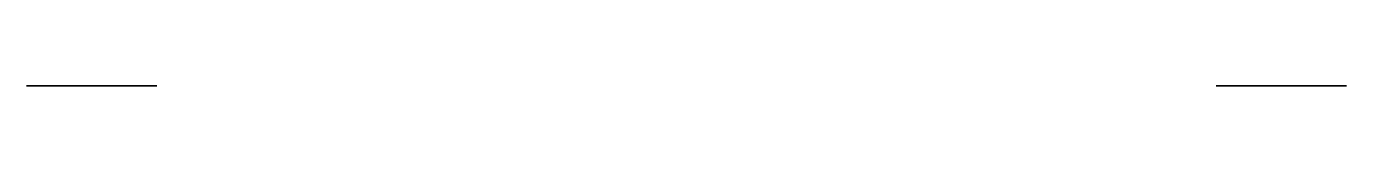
# Model space of a CAD drawing. Header units: millimetres. Extents: x -18198.7 to -18107.7, y 32234.3 to 32234.3.
import ezdxf

# ---------------------------------------------------------------- set-up
doc = ezdxf.new("R2010")
doc.units = ezdxf.units.MM
doc.header["$LTSCALE"] = 3
doc.layers.get('0').update_dxf_attribs({"linetype": 'CONTINUOUS'})
doc.layers.add('72IMOSXD01_IM_CONNECTOR', color=9, linetype='CONTINUOUS')

# ---------------------------------------------------------------- blocks, each defined once
blk = doc.blocks.new('4620-4000')
at = {"color": 253}
blk.add_circle((0, 0), 4.5, dxfattribs=at)

msp = doc.modelspace()

# ---------------------------------------------------------------- block references
at = {"layer": '72IMOSXD01_IM_CONNECTOR', "extrusion": (1.60812e-16, 1, -9.84691e-33), "rotation": 90.00000000000001}
for p in [(18194.154, 836, 32234.3), (18194.154, 488, 32234.3), (18194.154, 140, 32234.3)]:
    msp.add_blockref('4620-4000', p, dxfattribs=at)
at = {"layer": '72IMOSXD01_IM_CONNECTOR', "extrusion": (6.12323e-17, 1, 3.7494e-33), "rotation": 270}
for p in [(18112.154, 836, 32234.3), (18112.154, 488, 32234.3), (18112.154, 140, 32234.3)]:
    msp.add_blockref('4620-4000', p, dxfattribs=at)

doc.saveas('drawing.dxf')
